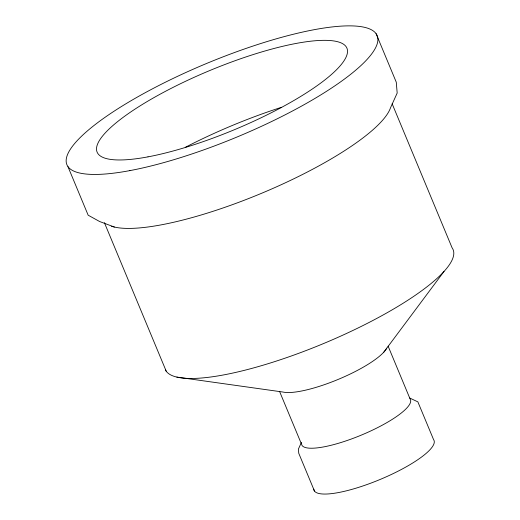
<?xml version="1.0" encoding="UTF-8"?>
<svg xmlns="http://www.w3.org/2000/svg" width="520" height="520" viewBox="0 0 520 520"><rect width="100%" height="100%" fill="white"/><g stroke="black" fill="none" stroke-linecap="round" stroke-linejoin="round"><path stroke-width="0.78" d="M301.438 442.384L298.389 449.111L298.76 453.297L314.47 491.049M383.838 352.112L444.002 271.479M176.846 377.098L282.906 392.028A58.897 13.949 -22.6 0 0 339.508 378.853A58.897 13.949 -22.6 0 0 386.711 348.147M114.38 227.039L99.593 221.507L88.159 215.189L67.957 166.654M409.74 398.047L417.859 401.863L433.576 439.615A64.961 15.386 -22.6 0 1 379.36 479.778A64.961 15.386 -22.6 0 1 313.775 489.164M376.071 33.657L396.272 82.193L397.183 93.041L390.488 107.848A155.909 36.927 -22.6 0 1 265.077 191.815A155.909 36.927 -22.6 0 1 111.514 226.233M392.132 103.753L452.107 247.845A155.909 36.927 -22.6 0 1 328.393 341.51A155.909 36.927 -22.6 0 1 165.47 369.96M388.115 346.157L410.053 398.866A58.897 13.949 -22.6 0 1 364.449 433.784A58.897 13.949 -22.6 0 1 302.075 445.504L279.513 391.307M104.397 222.671L166.238 371.241M185.244 147.368A155.909 36.927 -22.6 0 1 281.534 107.296M147.992 156.852A135.291 32.045 -22.6 0 0 346.801 55.289A135.291 32.045 -22.6 0 0 171.249 88.316A135.291 32.045 -22.6 0 0 147.992 156.852M129.896 170.606A168.038 39.8 -22.6 0 0 376.981 44.499A168.038 39.8 -22.6 0 0 159.166 85.352A168.038 39.8 -22.6 0 0 129.896 170.606"/></g></svg>
